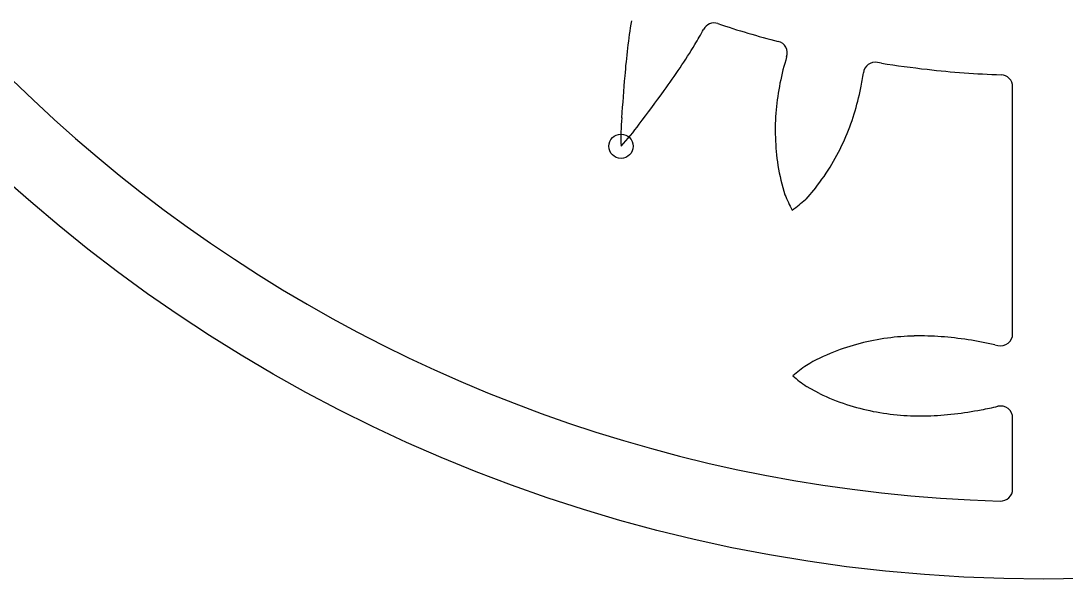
# Model space of a CAD drawing. Header units: millimetres. Extents: x -31.9 to 31.9, y -31.9 to 31.9.
# Drawn here: x -21.08 to 0.46, y -31.9 to -20.39 of the extents above; entities that cross this region are included whole.
import ezdxf

# ---------------------------------------------------------------- set-up
doc = ezdxf.new("R2010")
doc.units = ezdxf.units.MM
for name, color, linetype in [('CUT_INNER', 6, 'Continuous'), ('CUT_OUTER', 1, 'Continuous'), ('ENGRAVE', 7, 'Continuous')]:
    doc.layers.add(name, color=color, linetype=linetype)

msp = doc.modelspace()

# ---------------------------------------------------------------- linework, layer by layer
at = {"layer": 'CUT_INNER'}
for points in [[(-3.344, -21.2578), (-3.4233, -21.2436)], [(-0.638, -26.8378), (-0.638, -21.7463)], [(-4.7034, -23.833), (-4.9034, -24.0629), (-4.907, -24.0668)], [(-1.0037, -27.0677), (-0.944, -27.0814)], [(-4.6158, -28.0736), (-4.884, -27.9291), (-4.8886, -27.9264)], [(-0.638, -30.0418), (-0.638, -28.5798)]]:
    msp.add_lwpolyline(points, dxfattribs=at)
for centre, radius, start, end in [((-0.0001, 0), 30.3049, 123.70776, 268.30801), ((2.5029, -22.2466), 11.1543, 170.3985, 173.3176), ((-6.789, -20.6788), 0.25, 72.20339, 151.95142), ((-1.8511, -6.2872), 14.9652, 251.04355, 256.01505), ((-11.628, -18.1399), 5.2146, 328.3689, 332.33201), ((-16.7605, -15.1003), 11.1793, 325.99418, 328.90047), ((-5.5335, -21.05), 0.25, 341.88116, 74.74576), ((9.1997, -23.0341), 17.8972, 173.30851, 175.1454), ((0.1075, -22.7856), 5.652, 162.94283, 168.61533), ((-3.4674, -21.4897), 0.25, 79.83051, 172.69511), ((-0.1302, -0.9669), 20.5439, 260.99996, 263.66305), ((26.1962, -24.4849), 34.9556, 175.13363, 176.55404), ((-22.3604, -11.3257), 17.9326, 324.1734, 326.00322), ((-7.4444, -20.9852), 3.7588, 347.98272, 352.77518), ((-0.3701, -4.1253), 17.3787, 263.29976, 268.32874), ((-0.888, -21.7463), 0.25, 0, 87.45763), ((-0.4891, -22.6643), 5.0432, 168.62873, 174.95089), ((-37.8236, -0.1407), 37.0169, 322.80498, 324.14615), ((-8.9659, -20.7386), 5.2988, 342.79311, 348.80085), ((-4.0525, -22.7768), 4.6602, 175.16199, 182.38403), ((-0.804, -22.6381), 4.7273, 174.93112, 188.85804), ((-8.4826, -20.8911), 4.7921, 329.26483, 342.82529), ((-12.1075, -19.7941), 4.6521, 316.93547, 324.15288), ((-1.6622, -22.7831), 3.857, 188.69397, 197.93875), ((-8.1784, -21.0737), 4.4373, 321.54803, 329.28344), ((-2.1363, -22.6459), 3.4592, 202.52336, 208.36121), ((-7.5812, -21.0593), 4.0245, 306.62532, 311.64266), ((-2.5483, -31.9275), 5.0432, 91.3406, 97.66275), ((-2.5355, -32.5747), 5.6906, 85.73273, 91.31765), ((-2.6314, -33.8372), 6.9567, 81.12284, 85.71856), ((-0.888, -26.8378), 0.25, 257.06707, 0), ((-2.5921, -31.6145), 4.7273, 97.64299, 111.5699), ((-2.9931, -36.149), 9.2966, 77.64358, 81.1189), ((-2.9223, -30.8092), 3.857, 111.40584, 120.65062), ((-2.8929, -30.3166), 3.4592, 125.23522, 131.07307), ((-2.5433, -24.656), 4.0245, 229.33718, 234.35453), ((-2.6887, -24.0766), 4.4373, 244.2599, 251.9953), ((-2.5775, -23.7396), 4.7921, 251.97669, 265.53715), ((-2.7616, -20.6177), 7.9279, 276.67632, 280.73799), ((-2.5289, -21.5586), 6.9603, 280.2989, 283.16253), ((-0.888, -28.5798), 0.25, 0, 102.93293), ((-2.5352, -23.2347), 5.2988, 265.50498, 271.51272), ((-2.5614, -22.3197), 6.2142, 271.53212, 276.66721), ((-0.888, -30.0418), 0.25, 268.41797, 360)]:
    msp.add_arc(centre, radius, start, end, dxfattribs=at)
at = {"layer": 'CUT_OUTER'}
msp.add_circle((0, -0.0001), 31.9, dxfattribs=at)
at = {"layer": 'ENGRAVE'}
msp.add_circle((-8.709, -22.9714), 0.25, dxfattribs=at)

doc.saveas('drawing.dxf')
